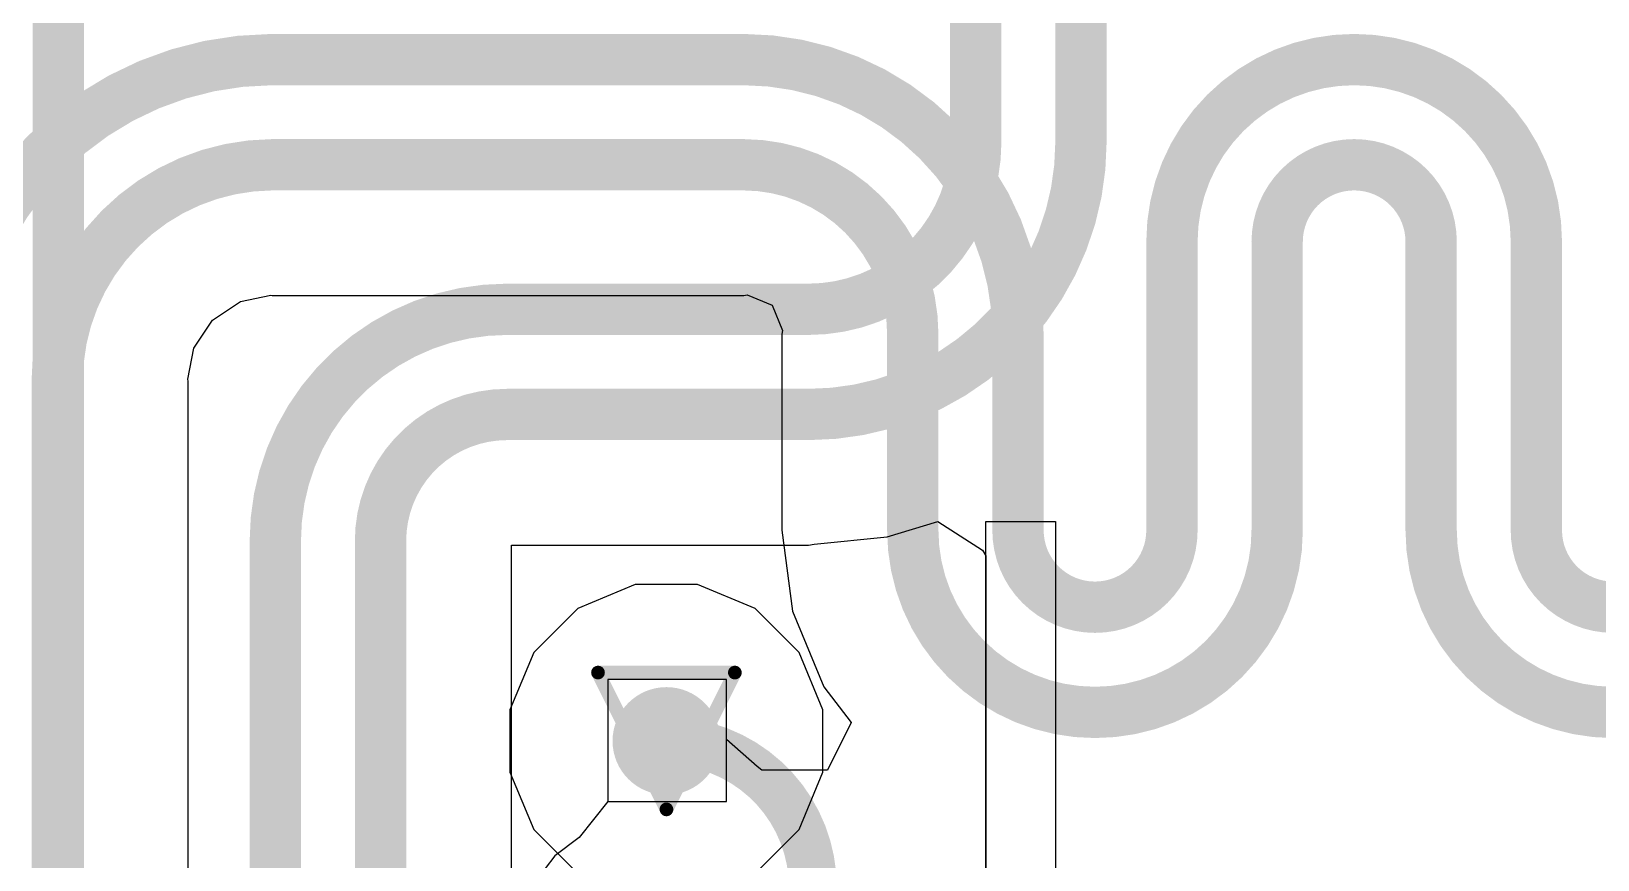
# Model space of a CAD drawing. Header units: inches. Extents: x -5 to 234, y -4 to 104.
# Drawn here: x 55.2 to 61.01, y 2.51 to 5.58 of the extents above; entities that cross this region are included whole.
import ezdxf

# ---------------------------------------------------------------- set-up
doc = ezdxf.new("R2010")
doc.units = ezdxf.units.IN
for name, color, linetype in [('Bottom Layer', 5, 'Continuous'), ('Drill Drawing', 1, 'Continuous'), ('GND', 16, 'Continuous'), ('POWER', 76, 'Continuous'), ('Top Layer', 1, 'Continuous'), ('Via Holes', 16, 'Continuous')]:
    doc.layers.add(name, color=color, linetype=linetype)

msp = doc.modelspace()

# ---------------------------------------------------------------- hatches: boundary and pattern name
at = {"layer": 'Bottom Layer'}
h = msp.add_hatch(color=5, dxfattribs=at)
edge = h.paths.add_edge_path()
edge.add_arc((57.5564, 2.9464), 0.2, 0, 360)
at = {"layer": 'GND'}
h = msp.add_hatch(color=16, dxfattribs=at)
edge = h.paths.add_edge_path()
edge.add_arc((57.5564, 2.9464), 0.2, 0, 360)
at = {"layer": 'POWER'}
h = msp.add_hatch(color=76, dxfattribs=at)
edge = h.paths.add_edge_path()
edge.add_arc((57.5564, 2.9464), 0.2, 0, 360)
at = {"layer": 'Top Layer'}
h = msp.add_hatch(color=1, dxfattribs=at)
edge = h.paths.add_edge_path()
edge.add_arc((57.5564, 2.9464), 0.2, 0, 360)
at = {"layer": 'Via Holes'}
h = msp.add_hatch(color=7, dxfattribs=at)
edge = h.paths.add_edge_path()
edge.add_arc((57.5564, 2.9464), 0.1, 0, 360)

# ---------------------------------------------------------------- linework, layer by layer
at = {"layer": 'Bottom Layer'}
for p, q in [((55.9759, 4.5788), (56.0886, 4.6013)), ((56.0886, 4.6013), (56.0929, 4.6004)), ((56.0929, 4.6004), (56.0961, 4.6004)), ((56.0961, 4.6004), (56.0964, 4.6005)), ((56.0964, 4.6005), (56.0966, 4.6004)), ((56.0966, 4.6004), (56.0991, 4.6004)), ((56.0991, 4.6004), (57.8325, 4.6004)), ((57.8325, 4.6004), (57.8328, 4.6005)), ((57.8328, 4.6005), (57.8332, 4.6004)), ((57.8332, 4.6004), (57.8366, 4.6004)), ((57.8366, 4.6004), (57.8367, 4.6005)), ((57.8367, 4.6005), (57.8369, 4.6004)), ((57.8369, 4.6004), (57.8441, 4.6004)), ((57.8441, 4.6004), (57.8556, 4.6028)), ((57.8556, 4.6028), (57.9488, 4.5642)), ((55.8719, 4.5093), (55.9759, 4.5788)), ((57.9488, 4.5642), (57.9877, 4.4701)), ((55.8024, 4.4053), (55.8719, 4.5093)), ((57.9877, 4.4701), (57.9851, 4.4567)), ((57.9851, 4.4567), (57.9851, 3.7288)), ((55.7794, 4.2897), (55.8024, 4.4053)), ((55.7808, 4.2826), (55.7794, 4.2897)), ((55.7808, 0.3869), (55.7808, 4.2826)), ((57.9851, 3.7288), (57.9845, 3.7288)), ((57.9845, 3.7288), (58.0241, 3.4279)), ((58.0241, 3.4279), (58.1402, 3.1476)), ((57.7789, 3.1743), (57.3393, 3.1743)), ((57.3393, 3.1743), (57.3393, 2.7218)), ((57.7789, 3.1743), (57.3393, 3.1743)), ((57.3393, 3.1743), (57.3393, 2.7218)), ((57.7789, 2.7218), (57.7789, 3.1743)), ((57.7789, 2.952), (57.7789, 3.1743)), ((58.1402, 3.1476), (58.2416, 3.0154)), ((58.2416, 3.0154), (58.1539, 2.8376)), ((57.8927, 2.8522), (57.7789, 2.952)), ((57.9101, 2.8376), (57.8927, 2.8522)), ((58.1539, 2.8376), (57.9101, 2.8376)), ((57.3393, 2.7218), (57.232, 2.5884)), ((57.3393, 2.7218), (57.7789, 2.7218)), ((57.232, 2.5884), (57.1423, 2.5195)), ((57.1423, 2.5195), (56.9697, 2.2946))]:
    msp.add_line(p, q, dxfattribs=at)
for points in [[(54.9047, 4.2826, 0.1905, 0.1905, -0.412418), (56.0912, 5.4765, 0.1905, 0.1905, 0)], [(56.0912, 5.4765, 0.1905, 0.1905, 0), (56.0959, 5.4765, 0.1905, 0.1905, 0)], [(56.0967, 5.4765, 0.1905, 0.1905, -0.00104), (56.0959, 5.4765, 0.1905, 0.1905, 0)], [(56.0967, 5.4765, 0.1905, 0.1905, 0), (56.0985, 5.4765, 0.1905, 0.1905, 0)], [(56.0985, 5.4765, 0.1905, 0.1905, 0), (57.8325, 5.4765, 0.1905, 0.1905, 0)], [(57.8325, 5.4765, 0.1905, 0.1905, 0), (57.8351, 5.4765, 0.1905, 0.1905, 0)], [(57.8351, 5.4765, 0.1905, 0.1905, 0), (57.8431, 5.4765, 0.1905, 0.1905, 0)], [(57.8431, 5.4765, 0.1905, 0.1905, -0.413726), (58.8612, 4.4567, 0.1905, 0.1905, 0)], [(59.4327, 4.8003, 0.1905, 0.1905, -1), (60.7852, 4.8003, 0.1905, 0.1905, 0)], [(55.2952, 4.2826, 0.1905, 0.1905, -0.41214), (56.0929, 5.086, 0.1905, 0.1905, 0)], [(56.0929, 5.086, 0.1905, 0.1905, 0), (56.0961, 5.086, 0.1905, 0.1905, 0)], [(56.0961, 5.086, 0.1905, 0.1905, 0), (56.0985, 5.086, 0.1905, 0.1905, 0)], [(56.0985, 5.086, 0.1905, 0.1905, 0), (57.8325, 5.086, 0.1905, 0.1905, 0)], [(57.8325, 5.086, 0.1905, 0.1905, 0), (57.8358, 5.086, 0.1905, 0.1905, 0)], [(57.8358, 5.086, 0.1905, 0.1905, 0), (57.8431, 5.086, 0.1905, 0.1905, 0)], [(57.8431, 5.086, 0.1905, 0.1905, -0.413425), (58.4707, 4.4567, 0.1905, 0.1905, 0)], [(59.8232, 4.8003, 0.1905, 0.1905, -1), (60.3947, 4.8003, 0.1905, 0.1905, 0)], [(59.4327, 3.7288, 0.1905, 0.1905, 0), (59.4327, 4.8003, 0.1905, 0.1905, 0)], [(59.8232, 3.7288, 0.1905, 0.1905, 0), (59.8232, 4.8003, 0.1905, 0.1905, 0)], [(60.3947, 3.7288, 0.1905, 0.1905, 0), (60.3947, 4.8003, 0.1905, 0.1905, 0)], [(60.7852, 3.7288, 0.1905, 0.1905, 0), (60.7852, 4.8003, 0.1905, 0.1905, 0)], [(58.4707, 3.7288, 0.1905, 0.1905, 0), (58.4707, 4.4567, 0.1905, 0.1905, 0)], [(58.8612, 3.7288, 0.1905, 0.1905, 0), (58.8612, 4.4567, 0.1905, 0.1905, 0)], [(55.2952, -0.1899, 0.1905, 0.1905, 0), (55.2952, 4.2826, 0.1905, 0.1905, 0)], [(59.8232, 3.7288, 0.1905, 0.1905, -1), (58.4707, 3.7288, 0.1905, 0.1905, 0)], [(59.4327, 3.7288, 0.1905, 0.1905, -1), (58.8612, 3.7288, 0.1905, 0.1905, 0)], [(61.7472, 3.7288, 0.1905, 0.1905, -1), (60.3947, 3.7288, 0.1905, 0.1905, 0)], [(61.3567, 3.7288, 0.1905, 0.1905, -1), (60.7852, 3.7288, 0.1905, 0.1905, 0)]]:
    msp.add_lwpolyline(points, format="xyseb", dxfattribs=at)
for points in [[(56.0436, 5.4765, 0.0952, 0.0952, 1), (56.1388, 5.4765, 0.0952, 0.0952, 1)], [(56.0436, 5.4765, 0.0952, 0.0952, 1), (56.1388, 5.4765, 0.0952, 0.0952, 1)], [(56.0483, 5.4765, 0.0952, 0.0952, 1), (56.1436, 5.4765, 0.0952, 0.0952, 1)], [(56.0483, 5.4765, 0.0952, 0.0952, 1), (56.1436, 5.4765, 0.0952, 0.0952, 1)], [(56.0491, 5.4765, 0.0952, 0.0952, 1), (56.1444, 5.4765, 0.0952, 0.0952, 1)], [(56.0491, 5.4765, 0.0952, 0.0952, 1), (56.1444, 5.4765, 0.0952, 0.0952, 1)], [(56.0509, 5.4765, 0.0952, 0.0952, 1), (56.1462, 5.4765, 0.0952, 0.0952, 1)], [(56.0509, 5.4765, 0.0952, 0.0952, 1), (56.1462, 5.4765, 0.0952, 0.0952, 1)], [(57.7849, 5.4765, 0.0952, 0.0952, 1), (57.8801, 5.4765, 0.0952, 0.0952, 1)], [(57.7849, 5.4765, 0.0952, 0.0952, 1), (57.8801, 5.4765, 0.0952, 0.0952, 1)], [(57.7874, 5.4765, 0.0952, 0.0952, 1), (57.8827, 5.4765, 0.0952, 0.0952, 1)], [(57.7874, 5.4765, 0.0952, 0.0952, 1), (57.8827, 5.4765, 0.0952, 0.0952, 1)], [(57.7954, 5.4765, 0.0952, 0.0952, 1), (57.8907, 5.4765, 0.0952, 0.0952, 1)], [(57.7954, 5.4765, 0.0952, 0.0952, 1), (57.8907, 5.4765, 0.0952, 0.0952, 1)], [(56.0452, 5.086, 0.0952, 0.0952, 1), (56.1405, 5.086, 0.0952, 0.0952, 1)], [(56.0452, 5.086, 0.0952, 0.0952, 1), (56.1405, 5.086, 0.0952, 0.0952, 1)], [(56.0485, 5.086, 0.0952, 0.0952, 1), (56.1437, 5.086, 0.0952, 0.0952, 1)], [(56.0485, 5.086, 0.0952, 0.0952, 1), (56.1437, 5.086, 0.0952, 0.0952, 1)], [(56.0509, 5.086, 0.0952, 0.0952, 1), (56.1462, 5.086, 0.0952, 0.0952, 1)], [(56.0509, 5.086, 0.0952, 0.0952, 1), (56.1462, 5.086, 0.0952, 0.0952, 1)], [(57.7849, 5.086, 0.0952, 0.0952, 1), (57.8801, 5.086, 0.0952, 0.0952, 1)], [(57.7849, 5.086, 0.0952, 0.0952, 1), (57.8801, 5.086, 0.0952, 0.0952, 1)], [(57.7882, 5.086, 0.0952, 0.0952, 1), (57.8835, 5.086, 0.0952, 0.0952, 1)], [(57.7882, 5.086, 0.0952, 0.0952, 1), (57.8835, 5.086, 0.0952, 0.0952, 1)], [(57.7954, 5.086, 0.0952, 0.0952, 1), (57.8907, 5.086, 0.0952, 0.0952, 1)], [(57.7954, 5.086, 0.0952, 0.0952, 1), (57.8907, 5.086, 0.0952, 0.0952, 1)], [(59.385, 4.8003, 0.0952, 0.0952, 1), (59.4803, 4.8003, 0.0952, 0.0952, 1)], [(59.385, 4.8003, 0.0952, 0.0952, 1), (59.4803, 4.8003, 0.0952, 0.0952, 1)], [(59.7755, 4.8003, 0.0952, 0.0952, 1), (59.8708, 4.8003, 0.0952, 0.0952, 1)], [(59.7755, 4.8003, 0.0952, 0.0952, 1), (59.8708, 4.8003, 0.0952, 0.0952, 1)], [(60.347, 4.8003, 0.0952, 0.0952, 1), (60.4423, 4.8003, 0.0952, 0.0952, 1)], [(60.347, 4.8003, 0.0952, 0.0952, 1), (60.4423, 4.8003, 0.0952, 0.0952, 1)], [(60.7375, 4.8003, 0.0952, 0.0952, 1), (60.8328, 4.8003, 0.0952, 0.0952, 1)], [(60.7375, 4.8003, 0.0952, 0.0952, 1), (60.8328, 4.8003, 0.0952, 0.0952, 1)], [(58.423, 4.4567, 0.0952, 0.0952, 1), (58.5183, 4.4567, 0.0952, 0.0952, 1)], [(58.423, 4.4567, 0.0952, 0.0952, 1), (58.5183, 4.4567, 0.0952, 0.0952, 1)], [(58.8135, 4.4567, 0.0952, 0.0952, 1), (58.9088, 4.4567, 0.0952, 0.0952, 1)], [(58.8135, 4.4567, 0.0952, 0.0952, 1), (58.9088, 4.4567, 0.0952, 0.0952, 1)], [(55.2475, 4.2826, 0.0952, 0.0952, 1), (55.3428, 4.2826, 0.0952, 0.0952, 1)], [(55.2475, 4.2826, 0.0952, 0.0952, 1), (55.3428, 4.2826, 0.0952, 0.0952, 1)], [(58.423, 3.7288, 0.0952, 0.0952, 1), (58.5183, 3.7288, 0.0952, 0.0952, 1)], [(58.423, 3.7288, 0.0952, 0.0952, 1), (58.5183, 3.7288, 0.0952, 0.0952, 1)], [(58.8135, 3.7288, 0.0952, 0.0952, 1), (58.9088, 3.7288, 0.0952, 0.0952, 1)], [(58.8135, 3.7288, 0.0952, 0.0952, 1), (58.9088, 3.7288, 0.0952, 0.0952, 1)], [(59.385, 3.7288, 0.0952, 0.0952, 1), (59.4803, 3.7288, 0.0952, 0.0952, 1)], [(59.385, 3.7288, 0.0952, 0.0952, 1), (59.4803, 3.7288, 0.0952, 0.0952, 1)], [(59.7755, 3.7288, 0.0952, 0.0952, 1), (59.8708, 3.7288, 0.0952, 0.0952, 1)], [(59.7755, 3.7288, 0.0952, 0.0952, 1), (59.8708, 3.7288, 0.0952, 0.0952, 1)], [(60.347, 3.7288, 0.0952, 0.0952, 1), (60.4423, 3.7288, 0.0952, 0.0952, 1)], [(60.347, 3.7288, 0.0952, 0.0952, 1), (60.4423, 3.7288, 0.0952, 0.0952, 1)], [(60.7375, 3.7288, 0.0952, 0.0952, 1), (60.8328, 3.7288, 0.0952, 0.0952, 1)], [(60.7375, 3.7288, 0.0952, 0.0952, 1), (60.8328, 3.7288, 0.0952, 0.0952, 1)]]:
    msp.add_lwpolyline(points, format="xyseb", close=True, dxfattribs=at)
at = {"layer": 'Drill Drawing'}
for points in [[(57.3024, 3.2004, 0.0508, 0.0508, 0), (57.8104, 3.2004, 0.0508, 0.0508, 0)], [(57.3024, 3.2004, 0.0508, 0.0508, 0), (57.5564, 2.6924, 0.0508, 0.0508, 0)], [(57.5564, 2.6924, 0.0508, 0.0508, 0), (57.8104, 3.2004, 0.0508, 0.0508, 0)]]:
    msp.add_lwpolyline(points, format="xyseb", dxfattribs=at)
for points in [[(57.2897, 3.2004, 0.0254, 0.0254, 1), (57.3151, 3.2004, 0.0254, 0.0254, 1)], [(57.2897, 3.2004, 0.0254, 0.0254, 1), (57.3151, 3.2004, 0.0254, 0.0254, 1)], [(57.7977, 3.2004, 0.0254, 0.0254, 1), (57.8231, 3.2004, 0.0254, 0.0254, 1)], [(57.7977, 3.2004, 0.0254, 0.0254, 1), (57.8231, 3.2004, 0.0254, 0.0254, 1)], [(57.5437, 2.6924, 0.0254, 0.0254, 1), (57.5691, 2.6924, 0.0254, 0.0254, 1)], [(57.5437, 2.6924, 0.0254, 0.0254, 1), (57.5691, 2.6924, 0.0254, 0.0254, 1)]]:
    msp.add_lwpolyline(points, format="xyseb", close=True, dxfattribs=at)
at = {"layer": 'POWER'}
for p, q in [((57.4408, 3.5274), (57.2273, 3.4389)), ((57.672, 3.5274), (57.4408, 3.5274)), ((57.8855, 3.4389), (57.672, 3.5274)), ((57.2273, 3.4389), (57.0639, 3.2755)), ((58.0489, 3.2755), (57.8855, 3.4389)), ((57.0639, 3.2755), (56.9754, 3.062)), ((58.1374, 3.062), (58.0489, 3.2755)), ((56.9754, 3.062), (56.9754, 2.8308)), ((58.1374, 2.8308), (58.1374, 3.062)), ((56.9754, 2.8308), (57.0639, 2.6173)), ((58.0489, 2.6173), (58.1374, 2.8308)), ((57.0639, 2.6173), (57.2273, 2.4539)), ((57.8855, 2.4539), (58.0489, 2.6173))]:
    msp.add_line(p, q, dxfattribs=at)
at = {"layer": 'Top Layer'}
for p, q in [((58.3753, 3.7041), (58.5642, 3.7614)), ((58.5642, 3.7614), (58.7301, 3.655)), ((58.742, 1.8108), (58.742, 3.7614)), ((58.742, 3.7614), (58.9999, 3.7614)), ((58.9999, 3.7614), (58.9999, 1.8108)), ((56.9808, 1.7709), (56.9808, 3.6732)), ((56.9808, 3.6732), (58.0837, 3.6732)), ((58.0837, 3.6732), (58.1049, 3.6774)), ((58.1049, 3.6774), (58.3753, 3.7041)), ((58.7301, 3.655), (58.742, 3.6336)), ((58.742, 3.6336), (58.742, 1.9487))]:
    msp.add_line(p, q, dxfattribs=at)
for points in [[(58.7045, 5.1701, 0.1905, 0.1905, 0), (58.7045, 10.4226, 0.1905, 0.1905, 0)], [(59.095, 5.1701, 0.1905, 0.1905, 0), (59.095, 10.4226, 0.1905, 0.1905, 0)], [(55.2999, 1.0798, 0.1905, 0.1905, 0), (55.2999, 5.696, 0.1905, 0.1905, 0)], [(58.7045, 5.1701, 0.1905, 0.1905, -0.414214), (58.0837, 4.5493, 0.1905, 0.1905, 0)], [(59.095, 5.1701, 0.1905, 0.1905, -0.414214), (58.0837, 4.1588, 0.1905, 0.1905, 0)], [(56.1047, 3.689, 0.1905, 0.1905, -0.414214), (56.965, 4.5493, 0.1905, 0.1905, 0)], [(56.965, 4.5493, 0.1905, 0.1905, 0), (58.0837, 4.5493, 0.1905, 0.1905, 0)], [(56.4952, 3.689, 0.1905, 0.1905, -0.414214), (56.965, 4.1588, 0.1905, 0.1905, 0)], [(56.965, 4.1588, 0.1905, 0.1905, 0), (58.0837, 4.1588, 0.1905, 0.1905, 0)], [(56.1047, 1.0798, 0.1905, 0.1905, 0), (56.1047, 3.689, 0.1905, 0.1905, 0)], [(56.4952, 1.0798, 0.1905, 0.1905, 0), (56.4952, 3.689, 0.1905, 0.1905, 0)], [(57.5564, 2.9464, 0.1778, 0.1778, -0.414214), (58.0999, 2.4029, 0.1778, 0.1778, 0)]]:
    msp.add_lwpolyline(points, format="xyseb", dxfattribs=at)
for points in [[(58.6569, 5.1701, 0.0952, 0.0952, 1), (58.7521, 5.1701, 0.0952, 0.0952, 1)], [(58.6569, 5.1701, 0.0952, 0.0952, 1), (58.7521, 5.1701, 0.0952, 0.0952, 1)], [(59.0474, 5.1701, 0.0952, 0.0952, 1), (59.1426, 5.1701, 0.0952, 0.0952, 1)], [(59.0474, 5.1701, 0.0952, 0.0952, 1), (59.1426, 5.1701, 0.0952, 0.0952, 1)], [(56.9173, 4.5493, 0.0952, 0.0952, 1), (57.0126, 4.5493, 0.0952, 0.0952, 1)], [(56.9173, 4.5493, 0.0952, 0.0952, 1), (57.0126, 4.5493, 0.0952, 0.0952, 1)], [(58.0361, 4.5493, 0.0952, 0.0952, 1), (58.1313, 4.5493, 0.0952, 0.0952, 1)], [(58.0361, 4.5493, 0.0952, 0.0952, 1), (58.1313, 4.5493, 0.0952, 0.0952, 1)], [(56.9173, 4.1588, 0.0952, 0.0952, 1), (57.0126, 4.1588, 0.0952, 0.0952, 1)], [(56.9173, 4.1588, 0.0952, 0.0952, 1), (57.0126, 4.1588, 0.0952, 0.0952, 1)], [(58.0361, 4.1588, 0.0952, 0.0952, 1), (58.1313, 4.1588, 0.0952, 0.0952, 1)], [(58.0361, 4.1588, 0.0952, 0.0952, 1), (58.1313, 4.1588, 0.0952, 0.0952, 1)], [(56.057, 3.689, 0.0952, 0.0952, 1), (56.1523, 3.689, 0.0952, 0.0952, 1)], [(56.057, 3.689, 0.0952, 0.0952, 1), (56.1523, 3.689, 0.0952, 0.0952, 1)], [(56.4475, 3.689, 0.0952, 0.0952, 1), (56.5428, 3.689, 0.0952, 0.0952, 1)], [(56.4475, 3.689, 0.0952, 0.0952, 1), (56.5428, 3.689, 0.0952, 0.0952, 1)], [(57.5119, 2.9464, 0.0889, 0.0889, 1), (57.6008, 2.9464, 0.0889, 0.0889, 1)]]:
    msp.add_lwpolyline(points, format="xyseb", close=True, dxfattribs=at)

doc.saveas('drawing.dxf')
